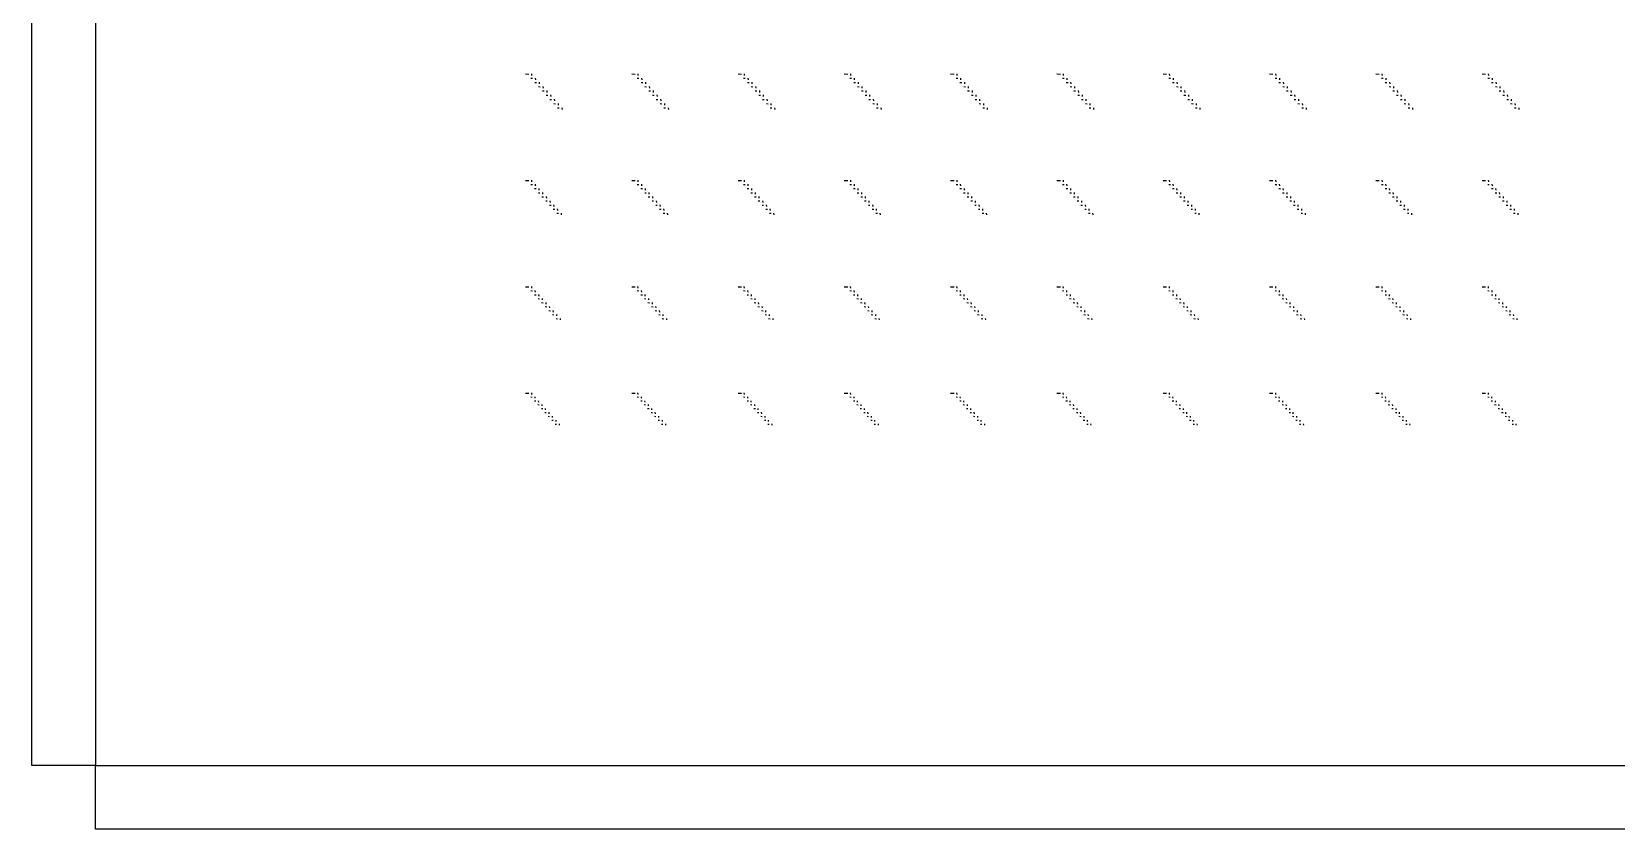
# Model space of a CAD drawing. Extents: x 0 to 300000, y 0 to 300000.
# Drawn here: x 0 to 74528, y 0 to 37491 of the extents above; entities that cross this region are included whole.
import ezdxf

# ---------------------------------------------------------------- set-up
doc = ezdxf.new("R2010")
doc.units = 0
doc.header["$MEASUREMENT"] = 0
doc.layers.get('0').update_dxf_attribs({"linetype": 'CONTINUOUS'})

msp = doc.modelspace()

# ---------------------------------------------------------------- linework, layer by layer
at = {"color": 7}
for p, q in [((23220, 35505), (23380, 35495)), ((23480, 35310), (23560, 35300)), ((23505, 35515), (23510, 35435)), ((23660, 35110), (23740, 35105)), ((23685, 35315), (23690, 35235)), ((23865, 35115), (23870, 35035)), ((28220, 35505), (28380, 35495)), ((28480, 35310), (28560, 35300)), ((28505, 35515), (28510, 35435)), ((28660, 35110), (28740, 35105)), ((28685, 35315), (28690, 35235)), ((28865, 35115), (28870, 35035)), ((33220, 35505), (33380, 35495)), ((33480, 35310), (33560, 35300)), ((33505, 35515), (33510, 35435)), ((33660, 35110), (33740, 35105)), ((33685, 35315), (33690, 35235)), ((33865, 35115), (33870, 35035)), ((38220, 35505), (38380, 35495)), ((38480, 35310), (38560, 35300)), ((38505, 35515), (38510, 35435)), ((38660, 35110), (38740, 35105)), ((38685, 35315), (38690, 35235)), ((38865, 35115), (38870, 35035)), ((43220, 35505), (43380, 35495)), ((43480, 35310), (43560, 35300)), ((43505, 35515), (43510, 35435)), ((43660, 35110), (43740, 35105)), ((43685, 35315), (43690, 35235)), ((43865, 35115), (43870, 35035)), ((48220, 35505), (48380, 35495)), ((48480, 35310), (48560, 35300)), ((48505, 35515), (48510, 35435)), ((48660, 35110), (48740, 35105)), ((48685, 35315), (48690, 35235)), ((48865, 35115), (48870, 35035)), ((53220, 35505), (53380, 35495)), ((53480, 35310), (53560, 35300)), ((53505, 35515), (53510, 35435)), ((53660, 35110), (53740, 35105)), ((53685, 35315), (53690, 35235)), ((53865, 35115), (53870, 35035)), ((58220, 35505), (58380, 35495)), ((58480, 35310), (58560, 35300)), ((58505, 35515), (58510, 35435)), ((58660, 35110), (58740, 35105)), ((58685, 35315), (58690, 35235)), ((58865, 35115), (58870, 35035)), ((63220, 35505), (63380, 35495)), ((63480, 35310), (63560, 35300)), ((63505, 35515), (63510, 35435)), ((63660, 35110), (63740, 35105)), ((63685, 35315), (63690, 35235)), ((63865, 35115), (63870, 35035)), ((68220, 35505), (68380, 35495)), ((68480, 35310), (68560, 35300)), ((68505, 35515), (68510, 35435)), ((68660, 35110), (68740, 35105)), ((68685, 35315), (68690, 35235)), ((68865, 35115), (68870, 35035)), ((23840, 34910), (23920, 34905)), ((24020, 34710), (24100, 34705)), ((24045, 34915), (24050, 34835)), ((24195, 34510), (24275, 34505)), ((24225, 34720), (24230, 34640)), ((24375, 34310), (24455, 34305)), ((24400, 34520), (24410, 34440)), ((24580, 34320), (24585, 34240)), ((28840, 34910), (28920, 34905)), ((29020, 34710), (29100, 34705)), ((29045, 34915), (29050, 34835)), ((29195, 34510), (29275, 34505)), ((29225, 34720), (29230, 34640)), ((29375, 34310), (29455, 34305)), ((29400, 34520), (29410, 34440)), ((29580, 34320), (29585, 34240)), ((33840, 34910), (33920, 34905)), ((34020, 34710), (34100, 34705)), ((34045, 34915), (34050, 34835)), ((34195, 34510), (34275, 34505)), ((34225, 34720), (34230, 34640)), ((34375, 34310), (34455, 34305)), ((34400, 34520), (34410, 34440)), ((34580, 34320), (34585, 34240)), ((38840, 34910), (38920, 34905)), ((39020, 34710), (39100, 34705)), ((39045, 34915), (39050, 34835)), ((39195, 34510), (39275, 34505)), ((39225, 34720), (39230, 34640)), ((39375, 34310), (39455, 34305)), ((39400, 34520), (39410, 34440)), ((39580, 34320), (39585, 34240)), ((43840, 34910), (43920, 34905)), ((44020, 34710), (44100, 34705)), ((44045, 34915), (44050, 34835)), ((44195, 34510), (44275, 34505)), ((44225, 34720), (44230, 34640)), ((44375, 34310), (44455, 34305)), ((44400, 34520), (44410, 34440)), ((44580, 34320), (44585, 34240)), ((48840, 34910), (48920, 34905)), ((49020, 34710), (49100, 34705)), ((49045, 34915), (49050, 34835)), ((49195, 34510), (49275, 34505)), ((49225, 34720), (49230, 34640)), ((49375, 34310), (49455, 34305)), ((49400, 34520), (49410, 34440)), ((49580, 34320), (49585, 34240)), ((53840, 34910), (53920, 34905)), ((54020, 34710), (54100, 34705)), ((54045, 34915), (54050, 34835)), ((54195, 34510), (54275, 34505)), ((54225, 34720), (54230, 34640)), ((54375, 34310), (54455, 34305)), ((54400, 34520), (54410, 34440)), ((54580, 34320), (54585, 34240)), ((58840, 34910), (58920, 34905)), ((59020, 34710), (59100, 34705)), ((59045, 34915), (59050, 34835)), ((59195, 34510), (59275, 34505)), ((59225, 34720), (59230, 34640)), ((59375, 34310), (59455, 34305)), ((59400, 34520), (59410, 34440)), ((59580, 34320), (59585, 34240)), ((63840, 34910), (63920, 34905)), ((64020, 34710), (64100, 34705)), ((64045, 34915), (64050, 34835)), ((64195, 34510), (64275, 34505)), ((64225, 34720), (64230, 34640)), ((64375, 34310), (64455, 34305)), ((64400, 34520), (64410, 34440)), ((64580, 34320), (64585, 34240)), ((68840, 34910), (68920, 34905)), ((69020, 34710), (69100, 34705)), ((69045, 34915), (69050, 34835)), ((69195, 34510), (69275, 34505)), ((69225, 34720), (69230, 34640)), ((69375, 34310), (69455, 34305)), ((69400, 34520), (69410, 34440)), ((69580, 34320), (69585, 34240)), ((24555, 34115), (24635, 34105)), ((24735, 33915), (24815, 33910)), ((24760, 34120), (24765, 34040)), ((24940, 33920), (24945, 33840)), ((29555, 34115), (29635, 34105)), ((29735, 33915), (29815, 33910)), ((29760, 34120), (29765, 34040)), ((29940, 33920), (29945, 33840)), ((34555, 34115), (34635, 34105)), ((34735, 33915), (34815, 33910)), ((34760, 34120), (34765, 34040)), ((34940, 33920), (34945, 33840)), ((39555, 34115), (39635, 34105)), ((39735, 33915), (39815, 33910)), ((39760, 34120), (39765, 34040)), ((39940, 33920), (39945, 33840)), ((44555, 34115), (44635, 34105)), ((44735, 33915), (44815, 33910)), ((44760, 34120), (44765, 34040)), ((44940, 33920), (44945, 33840)), ((49555, 34115), (49635, 34105)), ((49735, 33915), (49815, 33910)), ((49760, 34120), (49765, 34040)), ((49940, 33920), (49945, 33840)), ((54555, 34115), (54635, 34105)), ((54735, 33915), (54815, 33910)), ((54760, 34120), (54765, 34040)), ((54940, 33920), (54945, 33840)), ((59555, 34115), (59635, 34105)), ((59735, 33915), (59815, 33910)), ((59760, 34120), (59765, 34040)), ((59940, 33920), (59945, 33840)), ((64555, 34115), (64635, 34105)), ((64735, 33915), (64815, 33910)), ((64760, 34120), (64765, 34040)), ((64940, 33920), (64945, 33840)), ((69555, 34115), (69635, 34105)), ((69735, 33915), (69815, 33910)), ((69760, 34120), (69765, 34040)), ((69940, 33920), (69945, 33840)), ((23220, 30505), (23380, 30495)), ((23480, 30315), (23555, 30305)), ((23505, 30510), (23510, 30435)), ((23655, 30120), (23730, 30115)), ((23675, 30320), (23685, 30245)), ((23830, 29925), (23905, 29920)), ((23850, 30125), (23855, 30050)), ((24025, 29930), (24030, 29860)), ((28220, 30505), (28380, 30495)), ((28480, 30315), (28555, 30305)), ((28505, 30510), (28510, 30435)), ((28655, 30120), (28730, 30115)), ((28675, 30320), (28685, 30245)), ((28830, 29925), (28905, 29920)), ((28850, 30125), (28855, 30050)), ((29025, 29930), (29030, 29860)), ((33220, 30505), (33380, 30495)), ((33480, 30315), (33555, 30305)), ((33505, 30510), (33510, 30435)), ((33655, 30120), (33730, 30115)), ((33675, 30320), (33685, 30245)), ((33830, 29925), (33905, 29920)), ((33850, 30125), (33855, 30050)), ((34025, 29930), (34030, 29860)), ((38220, 30505), (38380, 30495)), ((38480, 30315), (38555, 30305)), ((38505, 30510), (38510, 30435)), ((38655, 30120), (38730, 30115)), ((38675, 30320), (38685, 30245)), ((38830, 29925), (38905, 29920)), ((38850, 30125), (38855, 30050)), ((39025, 29930), (39030, 29860)), ((43220, 30505), (43380, 30495)), ((43480, 30315), (43555, 30305)), ((43505, 30510), (43510, 30435)), ((43655, 30120), (43730, 30115)), ((43675, 30320), (43685, 30245)), ((43830, 29925), (43905, 29920)), ((43850, 30125), (43855, 30050)), ((44025, 29930), (44030, 29860)), ((48220, 30505), (48380, 30495)), ((48480, 30315), (48555, 30305)), ((48505, 30510), (48510, 30435)), ((48655, 30120), (48730, 30115)), ((48675, 30320), (48685, 30245)), ((48830, 29925), (48905, 29920)), ((48850, 30125), (48855, 30050)), ((49025, 29930), (49030, 29860)), ((53220, 30505), (53380, 30495)), ((53480, 30315), (53555, 30305)), ((53505, 30510), (53510, 30435)), ((53655, 30120), (53730, 30115)), ((53675, 30320), (53685, 30245)), ((53830, 29925), (53905, 29920)), ((53850, 30125), (53855, 30050)), ((54025, 29930), (54030, 29860)), ((58220, 30505), (58380, 30495)), ((58480, 30315), (58555, 30305)), ((58505, 30510), (58510, 30435)), ((58655, 30120), (58730, 30115)), ((58675, 30320), (58685, 30245)), ((58830, 29925), (58905, 29920)), ((58850, 30125), (58855, 30050)), ((59025, 29930), (59030, 29860)), ((63220, 30505), (63380, 30495)), ((63480, 30315), (63555, 30305)), ((63505, 30510), (63510, 30435)), ((63655, 30120), (63730, 30115)), ((63675, 30320), (63685, 30245)), ((63830, 29925), (63905, 29920)), ((63850, 30125), (63855, 30050)), ((64025, 29930), (64030, 29860)), ((68220, 30505), (68380, 30495)), ((68480, 30315), (68555, 30305)), ((68505, 30510), (68510, 30435)), ((68655, 30120), (68730, 30115)), ((68675, 30320), (68685, 30245)), ((68830, 29925), (68905, 29920)), ((68850, 30125), (68855, 30050)), ((69025, 29930), (69030, 29860)), ((24000, 29735), (24075, 29730)), ((24175, 29540), (24250, 29535)), ((24200, 29740), (24205, 29665)), ((24350, 29345), (24425, 29340)), ((24375, 29545), (24380, 29470)), ((24525, 29155), (24600, 29150)), ((24545, 29355), (24555, 29280)), ((24720, 29160), (24725, 29085)), ((29000, 29735), (29075, 29730)), ((29175, 29540), (29250, 29535)), ((29200, 29740), (29205, 29665)), ((29350, 29345), (29425, 29340)), ((29375, 29545), (29380, 29470)), ((29525, 29155), (29600, 29150)), ((29545, 29355), (29555, 29280)), ((29720, 29160), (29725, 29085)), ((34000, 29735), (34075, 29730)), ((34175, 29540), (34250, 29535)), ((34200, 29740), (34205, 29665)), ((34350, 29345), (34425, 29340)), ((34375, 29545), (34380, 29470)), ((34525, 29155), (34600, 29150)), ((34545, 29355), (34555, 29280)), ((34720, 29160), (34725, 29085)), ((39000, 29735), (39075, 29730)), ((39175, 29540), (39250, 29535)), ((39200, 29740), (39205, 29665)), ((39350, 29345), (39425, 29340)), ((39375, 29545), (39380, 29470)), ((39525, 29155), (39600, 29150)), ((39545, 29355), (39555, 29280)), ((39720, 29160), (39725, 29085)), ((44000, 29735), (44075, 29730)), ((44175, 29540), (44250, 29535)), ((44200, 29740), (44205, 29665)), ((44350, 29345), (44425, 29340)), ((44375, 29545), (44380, 29470)), ((44525, 29155), (44600, 29150)), ((44545, 29355), (44555, 29280)), ((44720, 29160), (44725, 29085)), ((49000, 29735), (49075, 29730)), ((49175, 29540), (49250, 29535)), ((49200, 29740), (49205, 29665)), ((49350, 29345), (49425, 29340)), ((49375, 29545), (49380, 29470)), ((49525, 29155), (49600, 29150)), ((49545, 29355), (49555, 29280)), ((49720, 29160), (49725, 29085)), ((54000, 29735), (54075, 29730)), ((54175, 29540), (54250, 29535)), ((54200, 29740), (54205, 29665)), ((54350, 29345), (54425, 29340)), ((54375, 29545), (54380, 29470)), ((54525, 29155), (54600, 29150)), ((54545, 29355), (54555, 29280)), ((54720, 29160), (54725, 29085)), ((59000, 29735), (59075, 29730)), ((59175, 29540), (59250, 29535)), ((59200, 29740), (59205, 29665)), ((59350, 29345), (59425, 29340)), ((59375, 29545), (59380, 29470)), ((59525, 29155), (59600, 29150)), ((59545, 29355), (59555, 29280)), ((59720, 29160), (59725, 29085)), ((64000, 29735), (64075, 29730)), ((64175, 29540), (64250, 29535)), ((64200, 29740), (64205, 29665)), ((64350, 29345), (64425, 29340)), ((64375, 29545), (64380, 29470)), ((64525, 29155), (64600, 29150)), ((64545, 29355), (64555, 29280)), ((64720, 29160), (64725, 29085)), ((69000, 29735), (69075, 29730)), ((69175, 29540), (69250, 29535)), ((69200, 29740), (69205, 29665)), ((69350, 29345), (69425, 29340)), ((69375, 29545), (69380, 29470)), ((69525, 29155), (69600, 29150)), ((69545, 29355), (69555, 29280)), ((69720, 29160), (69725, 29085)), ((24700, 28960), (24775, 28955)), ((24895, 28965), (24900, 28890)), ((29700, 28960), (29775, 28955)), ((29895, 28965), (29900, 28890)), ((34700, 28960), (34775, 28955)), ((34895, 28965), (34900, 28890)), ((39700, 28960), (39775, 28955)), ((39895, 28965), (39900, 28890)), ((44700, 28960), (44775, 28955)), ((44895, 28965), (44900, 28890)), ((49700, 28960), (49775, 28955)), ((49895, 28965), (49900, 28890)), ((54700, 28960), (54775, 28955)), ((54895, 28965), (54900, 28890)), ((59700, 28960), (59775, 28955)), ((59895, 28965), (59900, 28890)), ((64700, 28960), (64775, 28955)), ((64895, 28965), (64900, 28890)), ((69700, 28960), (69775, 28955)), ((69895, 28965), (69900, 28890)), ((23220, 25505), (23380, 25495)), ((23500, 25510), (23505, 25440)), ((28220, 25505), (28380, 25495)), ((28500, 25510), (28505, 25440)), ((33220, 25505), (33380, 25495)), ((33500, 25510), (33505, 25440)), ((38220, 25505), (38380, 25495)), ((38500, 25510), (38505, 25440)), ((43220, 25505), (43380, 25495)), ((43500, 25510), (43505, 25440)), ((48220, 25505), (48380, 25495)), ((48500, 25510), (48505, 25440)), ((53220, 25505), (53380, 25495)), ((53500, 25510), (53505, 25440)), ((58220, 25505), (58380, 25495)), ((58500, 25510), (58505, 25440)), ((63220, 25505), (63380, 25495)), ((63500, 25510), (63505, 25440)), ((68220, 25505), (68380, 25495)), ((68500, 25510), (68505, 25440)), ((23480, 25320), (23550, 25315)), ((23650, 25130), (23720, 25125)), ((23670, 25325), (23675, 25255)), ((23815, 24945), (23885, 24940)), ((23840, 25135), (23845, 25065)), ((23985, 24755), (24055, 24750)), ((24005, 24950), (24010, 24880)), ((24175, 24760), (24180, 24690)), ((28480, 25320), (28550, 25315)), ((28650, 25130), (28720, 25125)), ((28670, 25325), (28675, 25255)), ((28815, 24945), (28885, 24940)), ((28840, 25135), (28845, 25065)), ((28985, 24755), (29055, 24750)), ((29005, 24950), (29010, 24880)), ((29175, 24760), (29180, 24690)), ((33480, 25320), (33550, 25315)), ((33650, 25130), (33720, 25125)), ((33670, 25325), (33675, 25255)), ((33815, 24945), (33885, 24940)), ((33840, 25135), (33845, 25065)), ((33985, 24755), (34055, 24750)), ((34005, 24950), (34010, 24880)), ((34175, 24760), (34180, 24690)), ((38480, 25320), (38550, 25315)), ((38650, 25130), (38720, 25125)), ((38670, 25325), (38675, 25255)), ((38815, 24945), (38885, 24940)), ((38840, 25135), (38845, 25065)), ((38985, 24755), (39055, 24750)), ((39005, 24950), (39010, 24880)), ((39175, 24760), (39180, 24690)), ((43480, 25320), (43550, 25315)), ((43650, 25130), (43720, 25125)), ((43670, 25325), (43675, 25255)), ((43815, 24945), (43885, 24940)), ((43840, 25135), (43845, 25065)), ((43985, 24755), (44055, 24750)), ((44005, 24950), (44010, 24880)), ((44175, 24760), (44180, 24690)), ((48480, 25320), (48550, 25315)), ((48650, 25130), (48720, 25125)), ((48670, 25325), (48675, 25255)), ((48815, 24945), (48885, 24940)), ((48840, 25135), (48845, 25065)), ((48985, 24755), (49055, 24750)), ((49005, 24950), (49010, 24880)), ((49175, 24760), (49180, 24690)), ((53480, 25320), (53550, 25315)), ((53650, 25130), (53720, 25125)), ((53670, 25325), (53675, 25255)), ((53815, 24945), (53885, 24940)), ((53840, 25135), (53845, 25065)), ((53985, 24755), (54055, 24750)), ((54005, 24950), (54010, 24880)), ((54175, 24760), (54180, 24690)), ((58480, 25320), (58550, 25315)), ((58650, 25130), (58720, 25125)), ((58670, 25325), (58675, 25255)), ((58815, 24945), (58885, 24940)), ((58840, 25135), (58845, 25065)), ((58985, 24755), (59055, 24750)), ((59005, 24950), (59010, 24880)), ((59175, 24760), (59180, 24690)), ((63480, 25320), (63550, 25315)), ((63650, 25130), (63720, 25125)), ((63670, 25325), (63675, 25255)), ((63815, 24945), (63885, 24940)), ((63840, 25135), (63845, 25065)), ((63985, 24755), (64055, 24750)), ((64005, 24950), (64010, 24880)), ((64175, 24760), (64180, 24690)), ((68480, 25320), (68550, 25315)), ((68650, 25130), (68720, 25125)), ((68670, 25325), (68675, 25255)), ((68815, 24945), (68885, 24940)), ((68840, 25135), (68845, 25065)), ((68985, 24755), (69055, 24750)), ((69005, 24950), (69010, 24880)), ((69175, 24760), (69180, 24690)), ((24155, 24570), (24225, 24565)), ((24325, 24380), (24395, 24375)), ((24345, 24575), (24350, 24505)), ((24490, 24195), (24560, 24190)), ((24515, 24385), (24520, 24315)), ((24660, 24005), (24730, 24000)), ((24680, 24200), (24685, 24130)), ((24850, 24010), (24855, 23940)), ((29155, 24570), (29225, 24565)), ((29325, 24380), (29395, 24375)), ((29345, 24575), (29350, 24505)), ((29490, 24195), (29560, 24190)), ((29515, 24385), (29520, 24315)), ((29660, 24005), (29730, 24000)), ((29680, 24200), (29685, 24130)), ((29850, 24010), (29855, 23940)), ((34155, 24570), (34225, 24565)), ((34325, 24380), (34395, 24375)), ((34345, 24575), (34350, 24505)), ((34490, 24195), (34560, 24190)), ((34515, 24385), (34520, 24315)), ((34660, 24005), (34730, 24000)), ((34680, 24200), (34685, 24130)), ((34850, 24010), (34855, 23940)), ((39155, 24570), (39225, 24565)), ((39325, 24380), (39395, 24375)), ((39345, 24575), (39350, 24505)), ((39490, 24195), (39560, 24190)), ((39515, 24385), (39520, 24315)), ((39660, 24005), (39730, 24000)), ((39680, 24200), (39685, 24130)), ((39850, 24010), (39855, 23940)), ((44155, 24570), (44225, 24565)), ((44325, 24380), (44395, 24375)), ((44345, 24575), (44350, 24505)), ((44490, 24195), (44560, 24190)), ((44515, 24385), (44520, 24315)), ((44660, 24005), (44730, 24000)), ((44680, 24200), (44685, 24130)), ((44850, 24010), (44855, 23940)), ((49155, 24570), (49225, 24565)), ((49325, 24380), (49395, 24375)), ((49345, 24575), (49350, 24505)), ((49490, 24195), (49560, 24190)), ((49515, 24385), (49520, 24315)), ((49660, 24005), (49730, 24000)), ((49680, 24200), (49685, 24130)), ((49850, 24010), (49855, 23940)), ((54155, 24570), (54225, 24565)), ((54325, 24380), (54395, 24375)), ((54345, 24575), (54350, 24505)), ((54490, 24195), (54560, 24190)), ((54515, 24385), (54520, 24315)), ((54660, 24005), (54730, 24000)), ((54680, 24200), (54685, 24130)), ((54850, 24010), (54855, 23940)), ((59155, 24570), (59225, 24565)), ((59325, 24380), (59395, 24375)), ((59345, 24575), (59350, 24505)), ((59490, 24195), (59560, 24190)), ((59515, 24385), (59520, 24315)), ((59660, 24005), (59730, 24000)), ((59680, 24200), (59685, 24130)), ((59850, 24010), (59855, 23940)), ((64155, 24570), (64225, 24565)), ((64325, 24380), (64395, 24375)), ((64345, 24575), (64350, 24505)), ((64490, 24195), (64560, 24190)), ((64515, 24385), (64520, 24315)), ((64660, 24005), (64730, 24000)), ((64680, 24200), (64685, 24130)), ((64850, 24010), (64855, 23940)), ((69155, 24570), (69225, 24565)), ((69325, 24380), (69395, 24375)), ((69345, 24575), (69350, 24505)), ((69490, 24195), (69560, 24190)), ((69515, 24385), (69520, 24315)), ((69660, 24005), (69730, 24000)), ((69680, 24200), (69685, 24130)), ((69850, 24010), (69855, 23940)), ((23220, 20505), (23380, 20495)), ((23480, 20325), (23545, 20320)), ((23500, 20510), (23505, 20445)), ((23645, 20140), (23710, 20135)), ((23660, 20325), (23665, 20260)), ((23825, 20145), (23830, 20080)), ((28220, 20505), (28380, 20495)), ((28480, 20325), (28545, 20320)), ((28500, 20510), (28505, 20445)), ((28645, 20140), (28710, 20135)), ((28660, 20325), (28665, 20260)), ((28825, 20145), (28830, 20080)), ((33220, 20505), (33380, 20495)), ((33480, 20325), (33545, 20320)), ((33500, 20510), (33505, 20445)), ((33645, 20140), (33710, 20135)), ((33660, 20325), (33665, 20260)), ((33825, 20145), (33830, 20080)), ((38220, 20505), (38380, 20495)), ((38480, 20325), (38545, 20320)), ((38500, 20510), (38505, 20445)), ((38645, 20140), (38710, 20135)), ((38660, 20325), (38665, 20260)), ((38825, 20145), (38830, 20080)), ((43220, 20505), (43380, 20495)), ((43480, 20325), (43545, 20320)), ((43500, 20510), (43505, 20445)), ((43645, 20140), (43710, 20135)), ((43660, 20325), (43665, 20260)), ((43825, 20145), (43830, 20080)), ((48220, 20505), (48380, 20495)), ((48480, 20325), (48545, 20320)), ((48500, 20510), (48505, 20445)), ((48645, 20140), (48710, 20135)), ((48660, 20325), (48665, 20260)), ((48825, 20145), (48830, 20080)), ((53220, 20505), (53380, 20495)), ((53480, 20325), (53545, 20320)), ((53500, 20510), (53505, 20445)), ((53645, 20140), (53710, 20135)), ((53660, 20325), (53665, 20260)), ((53825, 20145), (53830, 20080)), ((58220, 20505), (58380, 20495)), ((58480, 20325), (58545, 20320)), ((58500, 20510), (58505, 20445)), ((58645, 20140), (58710, 20135)), ((58660, 20325), (58665, 20260)), ((58825, 20145), (58830, 20080)), ((63220, 20505), (63380, 20495)), ((63480, 20325), (63545, 20320)), ((63500, 20510), (63505, 20445)), ((63645, 20140), (63710, 20135)), ((63660, 20325), (63665, 20260)), ((63825, 20145), (63830, 20080)), ((68220, 20505), (68380, 20495)), ((68480, 20325), (68545, 20320)), ((68500, 20510), (68505, 20445)), ((68645, 20140), (68710, 20135)), ((68660, 20325), (68665, 20260)), ((68825, 20145), (68830, 20080)), ((23805, 19960), (23870, 19955)), ((23970, 19780), (24035, 19775)), ((23990, 19965), (23995, 19900)), ((24135, 19595), (24200, 19590)), ((24155, 19780), (24155, 19715)), ((24295, 19415), (24360, 19410)), ((24315, 19600), (24320, 19535)), ((24480, 19420), (24485, 19355)), ((28805, 19960), (28870, 19955)), ((28970, 19780), (29035, 19775)), ((28990, 19965), (28995, 19900)), ((29135, 19595), (29200, 19590)), ((29155, 19780), (29155, 19715)), ((29295, 19415), (29360, 19410)), ((29315, 19600), (29320, 19535)), ((29480, 19420), (29485, 19355)), ((33805, 19960), (33870, 19955)), ((33970, 19780), (34035, 19775)), ((33990, 19965), (33995, 19900)), ((34135, 19595), (34200, 19590)), ((34155, 19780), (34155, 19715)), ((34295, 19415), (34360, 19410)), ((34315, 19600), (34320, 19535)), ((34480, 19420), (34485, 19355)), ((38805, 19960), (38870, 19955)), ((38970, 19780), (39035, 19775)), ((38990, 19965), (38995, 19900)), ((39135, 19595), (39200, 19590)), ((39155, 19780), (39155, 19715)), ((39295, 19415), (39360, 19410)), ((39315, 19600), (39320, 19535)), ((39480, 19420), (39485, 19355)), ((43805, 19960), (43870, 19955)), ((43970, 19780), (44035, 19775)), ((43990, 19965), (43995, 19900)), ((44135, 19595), (44200, 19590)), ((44155, 19780), (44155, 19715)), ((44295, 19415), (44360, 19410)), ((44315, 19600), (44320, 19535)), ((44480, 19420), (44485, 19355)), ((48805, 19960), (48870, 19955)), ((48970, 19780), (49035, 19775)), ((48990, 19965), (48995, 19900)), ((49135, 19595), (49200, 19590)), ((49155, 19780), (49155, 19715)), ((49295, 19415), (49360, 19410)), ((49315, 19600), (49320, 19535)), ((49480, 19420), (49485, 19355)), ((53805, 19960), (53870, 19955)), ((53970, 19780), (54035, 19775)), ((53990, 19965), (53995, 19900)), ((54135, 19595), (54200, 19590)), ((54155, 19780), (54155, 19715)), ((54295, 19415), (54360, 19410)), ((54315, 19600), (54320, 19535)), ((54480, 19420), (54485, 19355)), ((58805, 19960), (58870, 19955)), ((58970, 19780), (59035, 19775)), ((58990, 19965), (58995, 19900)), ((59135, 19595), (59200, 19590)), ((59155, 19780), (59155, 19715)), ((59295, 19415), (59360, 19410)), ((59315, 19600), (59320, 19535)), ((59480, 19420), (59485, 19355)), ((63805, 19960), (63870, 19955)), ((63970, 19780), (64035, 19775)), ((63990, 19965), (63995, 19900)), ((64135, 19595), (64200, 19590)), ((64155, 19780), (64155, 19715)), ((64295, 19415), (64360, 19410)), ((64315, 19600), (64320, 19535)), ((64480, 19420), (64485, 19355)), ((68805, 19960), (68870, 19955)), ((68970, 19780), (69035, 19775)), ((68990, 19965), (68995, 19900)), ((69135, 19595), (69200, 19590)), ((69155, 19780), (69155, 19715)), ((69295, 19415), (69360, 19410)), ((69315, 19600), (69320, 19535)), ((69480, 19420), (69485, 19355)), ((24460, 19235), (24525, 19230)), ((24625, 19050), (24690, 19050)), ((24645, 19235), (24645, 19170)), ((24805, 19055), (24810, 18990)), ((29460, 19235), (29525, 19230)), ((29625, 19050), (29690, 19050)), ((29645, 19235), (29645, 19170)), ((29805, 19055), (29810, 18990)), ((34460, 19235), (34525, 19230)), ((34625, 19050), (34690, 19050)), ((34645, 19235), (34645, 19170)), ((34805, 19055), (34810, 18990)), ((39460, 19235), (39525, 19230)), ((39625, 19050), (39690, 19050)), ((39645, 19235), (39645, 19170)), ((39805, 19055), (39810, 18990)), ((44460, 19235), (44525, 19230)), ((44625, 19050), (44690, 19050)), ((44645, 19235), (44645, 19170)), ((44805, 19055), (44810, 18990)), ((49460, 19235), (49525, 19230)), ((49625, 19050), (49690, 19050)), ((49645, 19235), (49645, 19170)), ((49805, 19055), (49810, 18990)), ((54460, 19235), (54525, 19230)), ((54625, 19050), (54690, 19050)), ((54645, 19235), (54645, 19170)), ((54805, 19055), (54810, 18990)), ((59460, 19235), (59525, 19230)), ((59625, 19050), (59690, 19050)), ((59645, 19235), (59645, 19170)), ((59805, 19055), (59810, 18990)), ((64460, 19235), (64525, 19230)), ((64625, 19050), (64690, 19050)), ((64645, 19235), (64645, 19170)), ((64805, 19055), (64810, 18990)), ((69460, 19235), (69525, 19230)), ((69625, 19050), (69690, 19050)), ((69645, 19235), (69645, 19170)), ((69805, 19055), (69810, 18990))]:
    msp.add_line(p, q, dxfattribs=at)
for points in [[(0, 297000, 0), (3000, 297000, 0), (3000, 3000, 0), (0, 3000, 0), (0, 297000, 0)], [(3000, 3000, 0), (297000, 3000, 0), (297000, 0, 0), (3000, 0, 0), (3000, 3000, 0)]]:
    msp.add_polyline3d(points)

doc.saveas('drawing.dxf')
